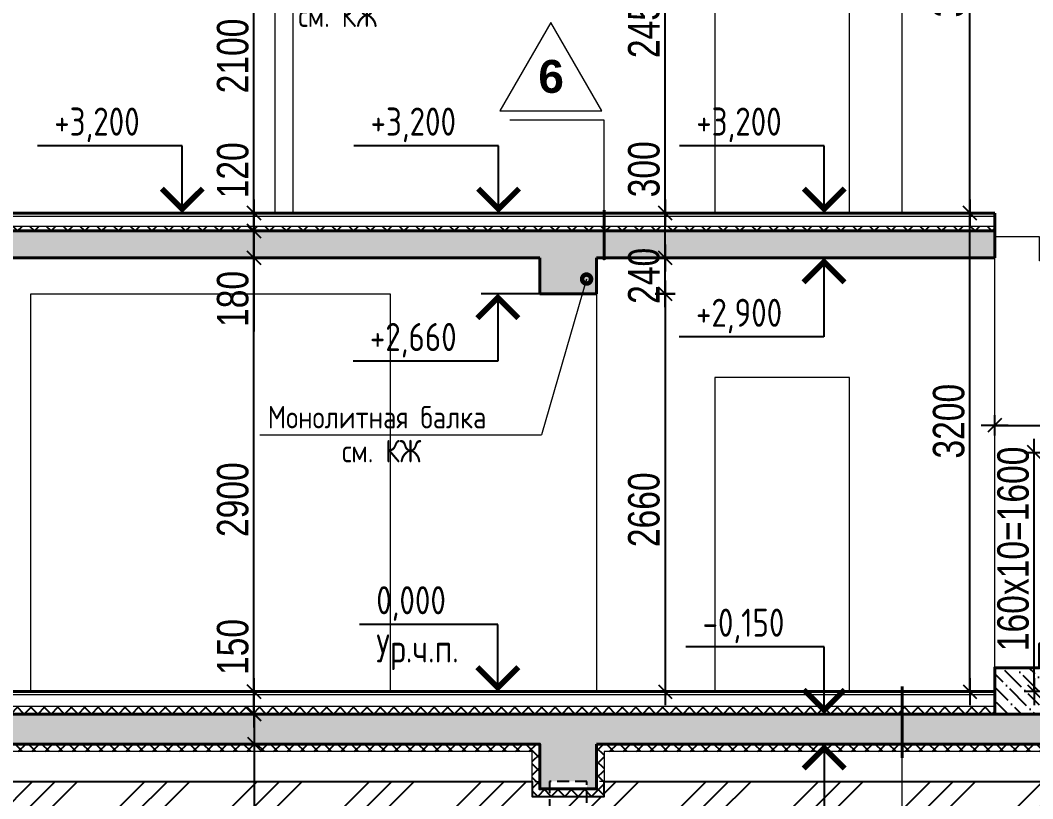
# Model space of a CAD drawing. Extents: x -12289450 to -10763036, y -7834513 to -6150123.
# Drawn here: x -11258153 to -11251388, y -7708437 to -7703232 of the extents above; entities that cross this region are included whole.
import ezdxf
from ezdxf.enums import TextEntityAlignment as Align

# ---------------------------------------------------------------- set-up
doc = ezdxf.new("R2010")
doc.units = 0
doc.header["$LTSCALE"] = 25
doc.header["$PDMODE"] = 35
doc.linetypes.add('HIDDEN2', pattern=[4.7625, 3.175, -1.5875])
doc.layers.get('DefPoints').update_dxf_attribs({"color": 10, "lineweight": 30})
for name, color, linetype in [('005-РАЗМЕРЫ', 252, 'Continuous'), ('008-ШТРИХОВКА', 252, 'Continuous'), ('Примечания', 7, 'Continuous')]:
    doc.layers.add(name, color=color, linetype=linetype)
for name, color, linetype, lineweight in [('0_Ном_пера__41', 7, 'Continuous', 9), ('___АР Полы_Ном_пера__1', 7, 'Continuous', 5), ('___АР Полы_Ном_пера__41', 7, 'Continuous', 9), ('A-TEXT', 7, 'Continuous', 15), ('SVAYA', 1, 'Continuous', 40), ('text', 1, 'Continuous', 15), ('Интерьер - Лестница_Ном_пера__21', 7, 'Continuous', 40), ('Лестница', 15, 'Continuous', 13), ('СТЕНЫ', 5, 'Continuous', 40), ('тонк', 7, 'Continuous', 20)]:
    doc.layers.add(name, color=color, linetype=linetype, lineweight=lineweight)
doc.styles.add('GOST 2.304', font='cs_gost2304.shx')
doc.styles.add('SIMP701', font='simplex701.shx')
doc.styles.add('TXT0', font='txt', dxfattribs={"width": 0.8})
doc.styles.add('СГЕНЕРИР_СТИЛЬ_1', font='arialbd.ttf')
doc.dimstyles.new('Копия(5) РАЗМЕРЫ', dxfattribs={"dimscale": 30, "dimtxt": 7, "dimasz": 0.15, "dimexe": 0, "dimexo": 0, "dimgap": 1.2, "dimtad": 1, "dimdec": 0, "dimzin": 0, "dimdsep": 46, "dimtxsty": 'TXT0', "dimblk1": 'A8MITTA', "dimblk2": 'A8MITTA', "dimsah": 1, "dimcen": 2, "dimse1": 1, "dimse2": 1, "dimadec": 0, "dimazin": 0, "dimtp": 6, "dimtm": 6, "dimtfac": 1, "dimtdec": 0, "dimtofl": 0, "dimtmove": 0, "dimatfit": 3, "dimldrblk": 'A8MITTA', "dimfxl": 0, "dimtolj": 1, "dimtzin": 0, "dimarcsym": 0})

# ---------------------------------------------------------------- blocks, each defined once
blk = doc.blocks.new('A8MITTA', base_point=(3180, 3140))
for p, q in [((3170, 3130), (3190, 3150)), ((3180, 3155), (3180, 3125)), ((3160, 3140), (3200, 3140))]:
    blk.add_line(p, q)
blk = doc.blocks.new('*D147')
at = {"layer": '005-РАЗМЕРЫ', "color": 0, "lineweight": -2, "ltscale": 4, "transparency": 16777216}
blk.add_line((-11253844, -7704516.2), (-11253844, -7702075.2), dxfattribs=at)
at = {"layer": 'DefPoints', "color": 0, "ltscale": 4, "transparency": 16777216}
for p in [(-11253945.8, -7702070.7), (-11253844, -7702070.7), (-11253945.8, -7704520.7)]:
    blk.add_point(p, dxfattribs=at)
at = {"layer": '005-РАЗМЕРЫ', "color": 0, "lineweight": -2, "ltscale": 4, "transparency": 16777216, "xscale": 4.5, "yscale": 4.5, "zscale": 4.5}
for p, rotation in [((-11253844, -7702070.7), 90), ((-11253844, -7704520.7), 270)]:
    blk.add_blockref('A8MITTA', p, dxfattribs=dict(at, rotation=rotation))
at = {"layer": '005-РАЗМЕРЫ', "color": 0, "lineweight": 25, "ltscale": 4, "transparency": 16777216, "insert": (-11253985, -7703235), "char_height": 210, "attachment_point": 5, "rotation": 90, "style": 'TXT0'}
blk.add_mtext('\\A1;2450', dxfattribs=at)
blk = doc.blocks.new('*D148')
at = {"layer": '005-РАЗМЕРЫ', "color": 0, "lineweight": -2, "ltscale": 4, "transparency": 16777216}
blk.add_line((-11253844, -7705056.2), (-11253844, -7704825), dxfattribs=at)
at = {"layer": 'DefPoints', "color": 0, "ltscale": 4, "transparency": 16777216}
for p in [(-11253946.8, -7704820.5), (-11253844, -7704820.5), (-11253946.8, -7705060.7)]:
    blk.add_point(p, dxfattribs=at)
at = {"layer": '005-РАЗМЕРЫ', "color": 0, "lineweight": -2, "ltscale": 4, "transparency": 16777216, "xscale": 4.5, "yscale": 4.5, "zscale": 4.5}
for p, rotation in [((-11253844, -7704820.5), 90), ((-11253844, -7705060.7), 270)]:
    blk.add_blockref('A8MITTA', p, dxfattribs=dict(at, rotation=rotation))
at = {"layer": '005-РАЗМЕРЫ', "color": 0, "lineweight": 25, "ltscale": 4, "transparency": 16777216, "insert": (-11253985, -7704940.6), "char_height": 210, "attachment_point": 5, "rotation": 90, "style": 'TXT0'}
blk.add_mtext('\\A1;240', dxfattribs=at)
blk = doc.blocks.new('*D149')
at = {"layer": '005-РАЗМЕРЫ', "color": 0, "lineweight": -2, "ltscale": 4, "transparency": 16777216}
blk.add_line((-11253844, -7705065.2), (-11253844, -7707716.2), dxfattribs=at)
at = {"layer": 'DefPoints', "color": 0, "ltscale": 4, "transparency": 16777216}
for p in [(-11254012.7, -7705060.7), (-11254012.7, -7707720.7), (-11253844, -7707720.7)]:
    blk.add_point(p, dxfattribs=at)
at = {"layer": '005-РАЗМЕРЫ', "color": 0, "lineweight": -2, "ltscale": 4, "transparency": 16777216, "xscale": 4.5, "yscale": 4.5, "zscale": 4.5}
for p, rotation in [((-11253844, -7705060.7), 90), ((-11253844, -7707720.7), 270)]:
    blk.add_blockref('A8MITTA', p, dxfattribs=dict(at, rotation=rotation))
at = {"layer": '005-РАЗМЕРЫ', "color": 0, "lineweight": 25, "ltscale": 4, "transparency": 16777216, "insert": (-11253985, -7706504.7), "char_height": 210, "attachment_point": 5, "rotation": 90, "style": 'TXT0'}
blk.add_mtext('\\A1;2660', dxfattribs=at)
blk = doc.blocks.new('*D150')
at = {"layer": '005-РАЗМЕРЫ', "color": 0, "lineweight": -2, "ltscale": 4, "transparency": 16777216}
blk.add_line((-11256591.4, -7707716.2), (-11256591.4, -7704825), dxfattribs=at)
at = {"layer": 'DefPoints', "color": 0, "ltscale": 4, "transparency": 16777216}
for p in [(-11256591.4, -7704820.5), (-11256492.2, -7704820.5), (-11256492.2, -7707720.7)]:
    blk.add_point(p, dxfattribs=at)
at = {"layer": '005-РАЗМЕРЫ', "color": 0, "lineweight": -2, "ltscale": 4, "transparency": 16777216, "xscale": 4.5, "yscale": 4.5, "zscale": 4.5}
for p, rotation in [((-11256591.4, -7704820.5), 90), ((-11256591.4, -7707720.7), 270)]:
    blk.add_blockref('A8MITTA', p, dxfattribs=dict(at, rotation=rotation))
at = {"layer": '005-РАЗМЕРЫ', "color": 0, "lineweight": 25, "ltscale": 4, "transparency": 16777216, "insert": (-11256732.4, -7706437.3), "char_height": 210, "attachment_point": 5, "rotation": 90, "style": 'TXT0'}
blk.add_mtext('\\A1;2900', dxfattribs=at)
blk = doc.blocks.new('*D151')
at = {"layer": '005-РАЗМЕРЫ', "color": 0, "lineweight": -2, "ltscale": 4, "transparency": 16777216}
for p, q in [((-11256591.4, -7704645.2), (-11256591.4, -7704816)), ((-11256591.4, -7704820.5), (-11256591.4, -7705313))]:
    blk.add_line(p, q, dxfattribs=at)
at = {"layer": 'DefPoints', "color": 0, "ltscale": 4, "transparency": 16777216}
for p in [(-11256690.6, -7704640.7), (-11256591.4, -7704640.7), (-11256690.6, -7704820.5)]:
    blk.add_point(p, dxfattribs=at)
at = {"layer": '005-РАЗМЕРЫ', "color": 0, "lineweight": -2, "ltscale": 4, "transparency": 16777216, "xscale": 4.5, "yscale": 4.5, "zscale": 4.5}
for p, rotation in [((-11256591.4, -7704640.7), 90), ((-11256591.4, -7704820.5), 270)]:
    blk.add_blockref('A8MITTA', p, dxfattribs=dict(at, rotation=rotation))
at = {"layer": '005-РАЗМЕРЫ', "color": 0, "lineweight": 25, "ltscale": 4, "transparency": 16777216, "insert": (-11256732.4, -7705095), "char_height": 210, "attachment_point": 5, "rotation": 90, "style": 'TXT0'}
blk.add_mtext('\\A1;180', dxfattribs=at)
blk = doc.blocks.new('*D152')
at = {"layer": '005-РАЗМЕРЫ', "color": 0, "lineweight": -2, "ltscale": 4, "transparency": 16777216}
blk.add_line((-11256591.4, -7704516.2), (-11256591.4, -7702425.2), dxfattribs=at)
at = {"layer": 'DefPoints', "color": 0, "ltscale": 4, "transparency": 16777216}
for p in [(-11256665.1, -7702420.7), (-11256591.4, -7702420.7), (-11256690.6, -7704520.7)]:
    blk.add_point(p, dxfattribs=at)
at = {"layer": '005-РАЗМЕРЫ', "color": 0, "lineweight": -2, "ltscale": 4, "transparency": 16777216, "xscale": 4.5, "yscale": 4.5, "zscale": 4.5}
for p, rotation in [((-11256591.4, -7702420.7), 90), ((-11256591.4, -7704520.7), 270)]:
    blk.add_blockref('A8MITTA', p, dxfattribs=dict(at, rotation=rotation))
at = {"layer": '005-РАЗМЕРЫ', "color": 0, "lineweight": 25, "ltscale": 4, "transparency": 16777216, "insert": (-11256732.4, -7703470.7), "char_height": 210, "attachment_point": 5, "rotation": 90, "style": 'TXT0'}
blk.add_mtext('\\A1;2100', dxfattribs=at)
blk = doc.blocks.new('*D154')
at = {"layer": '005-РАЗМЕРЫ', "color": 0, "lineweight": -2, "ltscale": 4, "transparency": 16777216}
for p, q in [((-11256591.4, -7707720.7), (-11256591.4, -7707204)), ((-11256591.4, -7707866.2), (-11256591.4, -7707725.2))]:
    blk.add_line(p, q, dxfattribs=at)
at = {"layer": 'DefPoints', "color": 0, "ltscale": 4, "transparency": 16777216}
for p in [(-11256689.4, -7707720.7), (-11256591.4, -7707720.7), (-11256689.4, -7707870.7)]:
    blk.add_point(p, dxfattribs=at)
at = {"layer": '005-РАЗМЕРЫ', "color": 0, "lineweight": -2, "ltscale": 4, "transparency": 16777216, "xscale": 4.5, "yscale": 4.5, "zscale": 4.5}
for p, rotation in [((-11256591.4, -7707720.7), 90), ((-11256591.4, -7707870.7), 270)]:
    blk.add_blockref('A8MITTA', p, dxfattribs=dict(at, rotation=rotation))
at = {"layer": '005-РАЗМЕРЫ', "color": 0, "lineweight": 25, "ltscale": 4, "transparency": 16777216, "insert": (-11256732.4, -7707422), "char_height": 210, "attachment_point": 5, "rotation": 90, "style": 'TXT0'}
blk.add_mtext('\\A1;150', dxfattribs=at)
blk = doc.blocks.new('*D155')
at = {"layer": '005-РАЗМЕРЫ', "color": 0, "lineweight": -2, "ltscale": 4, "transparency": 16777216}
for p, q in [((-11256589.3, -7707875.2), (-11256589.3, -7708066.2)), ((-11256589.3, -7708070.7), (-11256589.3, -7708896))]:
    blk.add_line(p, q, dxfattribs=at)
at = {"layer": 'DefPoints', "color": 0, "ltscale": 4, "transparency": 16777216}
for p in [(-11256869.5, -7707870.7), (-11256869.5, -7708070.7), (-11256589.3, -7708070.7)]:
    blk.add_point(p, dxfattribs=at)
at = {"layer": '005-РАЗМЕРЫ', "color": 0, "lineweight": -2, "ltscale": 4, "transparency": 16777216, "xscale": 4.5, "yscale": 4.5, "zscale": 4.5}
for p, rotation in [((-11256589.3, -7707870.7), 90), ((-11256589.3, -7708070.7), 270)]:
    blk.add_blockref('A8MITTA', p, dxfattribs=dict(at, rotation=rotation))
at = {"layer": '005-РАЗМЕРЫ', "color": 0, "lineweight": 25, "ltscale": 4, "transparency": 16777216, "insert": (-11256730.3, -7708664), "char_height": 210, "attachment_point": 5, "rotation": 90, "style": 'TXT0'}
blk.add_mtext('\\A1;200', dxfattribs=at)
blk = doc.blocks.new('*D157')
at = {"layer": '005-РАЗМЕРЫ', "color": 0, "lineweight": -2, "ltscale": 4, "transparency": 16777216}
blk.add_line((-11251807.4, -7707716.2), (-11251807.4, -7704525.2), dxfattribs=at)
at = {"layer": 'DefPoints', "color": 0, "ltscale": 4, "transparency": 16777216}
for p in [(-11251807.4, -7704520.7), (-11251722.6, -7704520.7), (-11251722.6, -7707720.7)]:
    blk.add_point(p, dxfattribs=at)
at = {"layer": '005-РАЗМЕРЫ', "color": 0, "lineweight": -2, "ltscale": 4, "transparency": 16777216, "xscale": 4.5, "yscale": 4.5, "zscale": 4.5}
for p, rotation in [((-11251807.4, -7704520.7), 90), ((-11251807.4, -7707720.7), 270)]:
    blk.add_blockref('A8MITTA', p, dxfattribs=dict(at, rotation=rotation))
at = {"layer": '005-РАЗМЕРЫ', "color": 0, "lineweight": 25, "ltscale": 4, "transparency": 16777216, "insert": (-11251948.4, -7705912.5), "char_height": 210, "attachment_point": 5, "rotation": 90, "style": 'TXT0'}
blk.add_mtext('\\A1;3200', dxfattribs=at)
blk = doc.blocks.new('*D158')
at = {"layer": '005-РАЗМЕРЫ', "color": 0, "lineweight": -2, "ltscale": 4, "transparency": 16777216}
blk.add_line((-11251807.4, -7704516.2), (-11251807.4, -7701525.2), dxfattribs=at)
at = {"layer": 'DefPoints', "color": 0, "ltscale": 4, "transparency": 16777216}
for p in [(-11252002.1, -7701520.7), (-11251807.4, -7701520.7), (-11252002.1, -7704520.7)]:
    blk.add_point(p, dxfattribs=at)
at = {"layer": '005-РАЗМЕРЫ', "color": 0, "lineweight": -2, "ltscale": 4, "transparency": 16777216, "xscale": 4.5, "yscale": 4.5, "zscale": 4.5}
for p, rotation in [((-11251807.4, -7701520.7), 90), ((-11251807.4, -7704520.7), 270)]:
    blk.add_blockref('A8MITTA', p, dxfattribs=dict(at, rotation=rotation))
at = {"layer": '005-РАЗМЕРЫ', "color": 0, "lineweight": 25, "ltscale": 4, "transparency": 16777216, "insert": (-11251948.4, -7702963.8), "char_height": 210, "attachment_point": 5, "rotation": 90, "style": 'TXT0'}
blk.add_mtext('\\A1;3000', dxfattribs=at)
blk = doc.blocks.new('*D162')
at = {"layer": '005-РАЗМЕРЫ', "color": 0, "lineweight": -2, "ltscale": 4, "transparency": 16777216}
for p, q in [((-11253844, -7704520.7), (-11253844, -7703996.2)), ((-11253844, -7704816), (-11253844, -7704525.2))]:
    blk.add_line(p, q, dxfattribs=at)
at = {"layer": 'DefPoints', "color": 0, "ltscale": 4, "transparency": 16777216}
for p in [(-11253844, -7704520.7), (-11253637.8, -7704520.7), (-11253637.8, -7704820.5)]:
    blk.add_point(p, dxfattribs=at)
at = {"layer": '005-РАЗМЕРЫ', "color": 0, "lineweight": -2, "ltscale": 4, "transparency": 16777216, "xscale": 4.5, "yscale": 4.5, "zscale": 4.5}
for p, rotation in [((-11253844, -7704520.7), 90), ((-11253844, -7704820.5), 270)]:
    blk.add_blockref('A8MITTA', p, dxfattribs=dict(at, rotation=rotation))
at = {"layer": '005-РАЗМЕРЫ', "color": 0, "lineweight": 25, "ltscale": 4, "transparency": 16777216, "insert": (-11253985, -7704228.2), "char_height": 210, "attachment_point": 5, "rotation": 90, "style": 'TXT0'}
blk.add_mtext('\\A1;300', dxfattribs=at)
blk = doc.blocks.new('*D163')
at = {"layer": '005-РАЗМЕРЫ', "color": 0, "lineweight": -2, "ltscale": 4, "transparency": 16777216}
for p, q in [((-11256591.4, -7704520.7), (-11256591.4, -7704017.1)), ((-11256591.4, -7704636.2), (-11256591.4, -7704525.2))]:
    blk.add_line(p, q, dxfattribs=at)
at = {"layer": 'DefPoints', "color": 0, "ltscale": 4, "transparency": 16777216}
for p in [(-11256591.4, -7704520.7), (-11256479, -7704520.7), (-11256479, -7704640.7)]:
    blk.add_point(p, dxfattribs=at)
at = {"layer": '005-РАЗМЕРЫ', "color": 0, "lineweight": -2, "ltscale": 4, "transparency": 16777216, "xscale": 4.5, "yscale": 4.5, "zscale": 4.5}
for p, rotation in [((-11256591.4, -7704520.7), 90), ((-11256591.4, -7704640.7), 270)]:
    blk.add_blockref('A8MITTA', p, dxfattribs=dict(at, rotation=rotation))
at = {"layer": '005-РАЗМЕРЫ', "color": 0, "lineweight": 25, "ltscale": 4, "transparency": 16777216, "insert": (-11256732.4, -7704235.1), "char_height": 210, "attachment_point": 5, "rotation": 90, "style": 'TXT0'}
blk.add_mtext('\\A1;120', dxfattribs=at)
blk = doc.blocks.new('*D165')
at = {"layer": '005-РАЗМЕРЫ', "color": 0, "lineweight": -2, "ltscale": 4, "transparency": 16777216}
blk.add_line((-11251637.2, -7705940.4), (-11248946.2, -7705940.4), dxfattribs=at)
at = {"layer": 'DefPoints', "color": 0, "ltscale": 4, "transparency": 16777216}
for p in [(-11251641.7, -7704604.9), (-11248941.7, -7705885.2), (-11248941.7, -7705940.4)]:
    blk.add_point(p, dxfattribs=at)
at = {"layer": '005-РАЗМЕРЫ', "color": 0, "lineweight": -2, "ltscale": 4, "transparency": 16777216, "xscale": 4.5, "yscale": 4.5, "zscale": 4.5, "rotation": 180}
blk.add_blockref('A8MITTA', (-11251641.7, -7705940.4), dxfattribs=at)
at = {"layer": '005-РАЗМЕРЫ', "color": 0, "lineweight": -2, "ltscale": 4, "transparency": 16777216, "xscale": 4.5, "yscale": 4.5, "zscale": 4.5}
blk.add_blockref('A8MITTA', (-11248941.7, -7705940.4), dxfattribs=at)
at = {"layer": '005-РАЗМЕРЫ', "color": 0, "lineweight": 25, "ltscale": 4, "transparency": 16777216, "insert": (-11250465, -7705799.4), "char_height": 210, "attachment_point": 5, "style": 'TXT0'}
blk.add_mtext('\\A1;300х9=2700', dxfattribs=at)
blk = doc.blocks.new('*D738')
at = {"layer": '005-РАЗМЕРЫ', "color": 0, "lineweight": -2, "ltscale": 4, "transparency": 16777216}
blk.add_line((-11251377.1, -7707716.2), (-11251377.1, -7706125.2), dxfattribs=at)
at = {"layer": 'DefPoints', "color": 0, "ltscale": 4, "transparency": 16777216}
for p in [(-11251377.1, -7706120.7), (-11248941.7, -7706120.7), (-11251641.7, -7707720.7)]:
    blk.add_point(p, dxfattribs=at)
at = {"layer": '005-РАЗМЕРЫ', "color": 0, "lineweight": -2, "ltscale": 4, "transparency": 16777216, "xscale": 4.5, "yscale": 4.5, "zscale": 4.5}
for p, rotation in [((-11251377.1, -7706120.7), 90), ((-11251377.1, -7707720.7), 270)]:
    blk.add_blockref('A8MITTA', p, dxfattribs=dict(at, rotation=rotation))
at = {"layer": '005-РАЗМЕРЫ', "color": 0, "lineweight": 25, "ltscale": 4, "transparency": 16777216, "insert": (-11251518.1, -7706766.2), "char_height": 210, "attachment_point": 5, "rotation": 90, "style": 'TXT0'}
blk.add_mtext('\\A1;160х10=1600', dxfattribs=at)

msp = doc.modelspace()

# ---------------------------------------------------------------- hatches: boundary and pattern name
at = {"layer": '008-ШТРИХОВКА', "ltscale": 4}
h = msp.add_hatch(dxfattribs=at)
h.set_pattern_fill('ANSI36', color=256, scale=20, angle=90, style=0)
h.set_pattern_definition([(135, (-11260571.85, -7705060.72), (-123.4785, 33.67596), [158.75, -31.75, 0, -31.75])])
h.paths.add_polyline_path([(-11260571.9, -7705060.7), (-11260571.9, -7704640.7), (-11251642, -7704640.7), (-11251641.7, -7704820.5), (-11252025.5, -7704820.5), (-11252025.6, -7704820.5), (-11254301.7, -7704820.5), (-11254301.7, -7705060.7), (-11254681.7, -7705060.7), (-11254681.7, -7704820.5), (-11260191.7, -7704820.5), (-11260191.7, -7705060.7), (-11260571.9, -7705060.7)])
h = msp.add_hatch(dxfattribs=at)
h.set_pattern_fill('ANSI37', color=256, scale=25, style=0)
h.set_pattern_definition([(45, (-11260191.68, -7704640.73), (-56.1266, 56.1266), []), (135, (-11260191.68, -7704640.73), (-56.1266, -56.1266), [])])
h.paths.add_polyline_path([(-11254297.7, -7704640.7), (-11251642, -7704640.7), (-11251641.7, -7704640.7), (-11251641.7, -7704610.7), (-11260191.7, -7704610.7), (-11260191.7, -7704640.7)])
h = msp.add_hatch(dxfattribs=at)
h.set_pattern_fill('ANSI36', color=256, scale=20, angle=90, style=0)
h.set_pattern_definition([(135, (-11251641.67, -7707870.72), (-123.4785, 33.676), [158.75, -31.75, 0, -31.75])])
h.paths.add_polyline_path([(-11247891.7, -7706120.7), (-11248941.7, -7706120.7), (-11248941.7, -7706280.4), (-11249241.7, -7706280.7), (-11249241.7, -7706440.7), (-11249541.7, -7706440.7), (-11249541.7, -7706600.7), (-11249841.7, -7706600.7), (-11249841.7, -7706760.7), (-11250141.7, -7706760.7), (-11250141.7, -7706920.7), (-11250441.7, -7706920.7), (-11250441.7, -7707080.7), (-11250741.7, -7707080.7), (-11250741.7, -7707240.7), (-11251041.7, -7707240.7), (-11251041.7, -7707400.7), (-11251341.7, -7707400.7), (-11251341.7, -7707560.7), (-11251641.7, -7707560.7), (-11251641.7, -7707720.7), (-11251641.7, -7707870.7), (-11251461.7, -7707870.7), (-11251341.7, -7707870.7), (-11251341.7, -7707696.7), (-11248734.8, -7706300.7), (-11247891.7, -7706300.7)])
h = msp.add_hatch(dxfattribs=at)
h.set_pattern_fill('ANSI37', color=256, scale=20, style=0)
h.set_pattern_definition([(45, (-11260191.67, -7707870.72), (-44.9013, 44.9013), []), (135, (-11260191.67, -7707870.72), (-44.9013, -44.9013), [])])
h.paths.add_polyline_path([(-11252781.1, -7707870.7), (-11252781.1, -7707844.2), (-11252804.6, -7707820.7), (-11254017.7, -7707820.7), (-11254297.7, -7707820.7), (-11260191.7, -7707820.7), (-11260191.7, -7707870.7)])
h.paths.add_polyline_path([(-11251641.7, -7707870.7), (-11251641.7, -7707820.7), (-11252757.6, -7707820.7), (-11252781.1, -7707844.2), (-11252781.1, -7707870.7)])
h = msp.add_hatch(dxfattribs=at)
h.set_pattern_fill('ANSI37', color=256, scale=20, style=0)
h.set_pattern_definition([(45, (-11260621.67, -7708420.72), (-44.90128, 44.90128), []), (135, (-11260621.67, -7708420.72), (-44.90128, -44.90128), [])])
h.paths.add_polyline_path([(-11254251.7, -7708120.7), (-11252804.6, -7708120.7), (-11252781.1, -7708097.2), (-11252781.1, -7708070.7), (-11254301.7, -7708070.7), (-11254301.7, -7708320.7), (-11254251.7, -7708320.7)])
h.paths.add_polyline_path([(-11254251.7, -7708320.7), (-11254301.7, -7708320.7), (-11254301.7, -7708370.7), (-11254366.7, -7708370.7), (-11254366.7, -7708420.7), (-11254251.7, -7708420.7)])
h.paths.add_polyline_path([(-11254366.7, -7708370.7), (-11254616.7, -7708370.7), (-11254616.7, -7708420.7), (-11254366.7, -7708420.7)])
h.paths.add_polyline_path([(-11254616.7, -7708370.7), (-11254681.7, -7708370.7), (-11254681.7, -7708320.7), (-11254731.7, -7708320.7), (-11254731.7, -7708420.7), (-11254616.7, -7708420.7)])
h.paths.add_polyline_path([(-11254681.7, -7708070.7), (-11260191.7, -7708070.7), (-11260191.7, -7708320.7), (-11260141.7, -7708320.7), (-11260141.7, -7708120.7), (-11254731.7, -7708120.7), (-11254731.7, -7708320.7), (-11254681.7, -7708320.7)])
h.paths.add_polyline_path([(-11260256.7, -7708370.7), (-11260506.7, -7708370.7), (-11260506.7, -7708420.7), (-11260256.7, -7708420.7)])
h.paths.add_polyline_path([(-11260141.7, -7708320.7), (-11260191.7, -7708320.7), (-11260191.7, -7708370.7), (-11260256.7, -7708370.7), (-11260256.7, -7708420.7), (-11260141.7, -7708420.7)])
h.paths.add_polyline_path([(-11260506.7, -7708370.7), (-11260571.7, -7708370.7), (-11260571.7, -7707870.7), (-11260621.7, -7707870.7), (-11260621.7, -7708420.7), (-11260506.7, -7708420.7)])
h.paths.add_polyline_path([(-11247891.7, -7708070.7), (-11252781.1, -7708070.7), (-11252781.1, -7708097.2), (-11252757.6, -7708120.7), (-11247941.7, -7708120.7), (-11247941.7, -7708320.7), (-11247891.7, -7708320.7)])
h = msp.add_hatch(dxfattribs=at)
h.set_pattern_fill('ANSI36', color=256, scale=20, angle=90, style=0)
h.set_pattern_definition([(135, (-11260571.67, -7708370.72), (-123.47852, 33.67596), [158.75, -31.75, 0, -31.75])])
h.paths.add_polyline_path([(-11251461.7, -7707870.7), (-11260571.7, -7707870.7), (-11260571.7, -7707870.7), (-11260571.7, -7708370.7), (-11260506.7, -7708370.7), (-11260506.7, -7708320.7), (-11260256.7, -7708320.7), (-11260256.7, -7708370.7), (-11260191.7, -7708370.7), (-11260191.7, -7708070.7), (-11254681.7, -7708070.7), (-11254681.7, -7708370.7), (-11254616.7, -7708370.7), (-11254616.7, -7708320.7), (-11254366.7, -7708320.7), (-11254366.7, -7708370.7), (-11254301.7, -7708370.7), (-11254301.7, -7708070.7), (-11247891.7, -7708070.7), (-11247891.7, -7708370.7), (-11247826.7, -7708370.7), (-11247826.7, -7708320.7), (-11247576.7, -7708320.7), (-11247576.7, -7708370.7), (-11247511.7, -7708370.7), (-11247511.7, -7707870.7), (-11247891.7, -7707870.7)])
at = {"layer": '008-ШТРИХОВКА', "linetype": 'Continuous', "ltscale": 3}
h = msp.add_hatch(dxfattribs=at)
h.set_pattern_fill('GROUNDBORDER', color=0, scale=33.333333, style=0, pattern_type=2)
h.set_pattern_definition([(45, (0, 0), (-374.99994, 374.99994), []), (45, (150, 0), (-374.99994, 374.99994), []), (45, (-450, 0), (-374.99994, 374.99994), [])])
h.paths.add_polyline_path([(-11262126.6, -7708320.7), (-11261621.7, -7708320.7), (-11261621.7, -7708370.7), (-11260621.7, -7708370.7), (-11260621.7, -7708420.7), (-11260141.7, -7708420.7), (-11260141.7, -7708320.7), (-11254731.7, -7708320.7), (-11254731.7, -7708420.7), (-11254251.7, -7708420.7), (-11254251.7, -7708320.7), (-11247941.7, -7708320.7), (-11247941.7, -7708420.7), (-11247461.7, -7708420.7), (-11247461.7, -7708370.7), (-11246461.7, -7708370.7), (-11246461.7, -7708320.7), (-11245956.8, -7708320.7), (-11245956.8, -7708320.7), (-11245956.8, -7708545.7), (-11246236.7, -7708545.7), (-11246236.7, -7708595.7), (-11247236.7, -7708595.7), (-11247236.7, -7708645.7), (-11248166.7, -7708645.7), (-11248166.7, -7708545.7), (-11254026.7, -7708545.7), (-11254026.7, -7708645.7), (-11254956.7, -7708645.7), (-11254956.7, -7708545.7), (-11259916.7, -7708545.7), (-11259916.7, -7708645.7), (-11260846.7, -7708645.7), (-11260846.7, -7708595.7), (-11261846.7, -7708595.7), (-11261846.7, -7708545.7), (-11262126.6, -7708545.7)], flags=0)

# ---------------------------------------------------------------- linework, layer by layer
at = {"lineweight": 25, "ltscale": 20, "const_width": 60}
msp.add_lwpolyline([(-11254353.9, -7704962.2, -1), (-11254383.9, -7704962.2, -1)], format="xyb", close=True, dxfattribs=at)
at = {"layer": '008-ШТРИХОВКА', "color": 0, "linetype": 'Continuous', "ltscale": 3}
msp.add_lwpolyline([(-11262126.6, -7708320.7), (-11261621.7, -7708320.7), (-11261621.7, -7708370.7), (-11260621.7, -7708370.7), (-11260621.7, -7708420.7), (-11260141.7, -7708420.7), (-11260141.7, -7708320.7), (-11254731.7, -7708320.7), (-11254731.7, -7708420.7), (-11254251.7, -7708420.7), (-11254251.7, -7708320.7), (-11247941.7, -7708320.7), (-11247941.7, -7708420.7), (-11247461.7, -7708420.7), (-11247461.7, -7708370.7), (-11246461.7, -7708370.7), (-11246461.7, -7708320.7), (-11245956.8, -7708320.7)], dxfattribs=at)
at = {"layer": '0_Ном_пера__41', "linetype": 'Continuous'}
for p, q in [((-11254252, -7703899.7), (-11254880.7, -7703899.7)), ((-11254252, -7704835.3), (-11254252, -7703899.7)), ((-11252260.7, -7709880.5), (-11252260.7, -7707769.6))]:
    msp.add_line(p, q, dxfattribs=at)
at = {"layer": '___АР Полы_Ном_пера__41', "linetype": 'Continuous'}
for p, q in [((-11254607.7, -7703246.2), (-11254949.3, -7703838)), ((-11254266.1, -7703838), (-11254607.7, -7703246.2)), ((-11254949.3, -7703838), (-11254266.1, -7703838))]:
    msp.add_line(p, q, dxfattribs=at)
at = {"layer": 'A-TEXT', "color": 7, "const_width": 20}
for points in [[(-11254252, -7704835.3), (-11254252, -7704501.4)], [(-11252260.7, -7708165.2), (-11252260.7, -7707685.8)]]:
    msp.add_lwpolyline(points, dxfattribs=at)
at = {"layer": 'SVAYA', "linetype": 'HIDDEN2', "lineweight": 25}
msp.add_lwpolyline([(-11254366.7, -7709059), (-11254366.7, -7708320.7), (-11254616.7, -7708320.7), (-11254616.7, -7709059)], dxfattribs=at)
at = {"layer": 'Интерьер - Лестница_Ном_пера__21', "linetype": 'HIDDEN2', "lineweight": 5}
for points in [[(-11260191.7, -7708320.7), (-11254681.7, -7708320.7)], [(-11247891.7, -7708320.7), (-11254301.7, -7708320.7)]]:
    msp.add_lwpolyline(points, dxfattribs=at)
at = {"layer": 'Лестница', "lineweight": 18, "ltscale": 4}
for points in [[(-11252611.7, -7704520.7), (-11252611.7, -7702420.7), (-11253511.7, -7702420.7), (-11253511.7, -7704520.7)], [(-11252611.7, -7707720.7), (-11252611.7, -7705620.7), (-11253511.7, -7705620.7), (-11253511.7, -7707720.7)]]:
    msp.add_lwpolyline(points, dxfattribs=at)
at = {"layer": 'Примечания', "linetype": 'Continuous', "lineweight": 25, "ltscale": 75}
for p, q in [((-11257070.8, -7704070.7), (-11258038.3, -7704070.7)), ((-11257070.8, -7704520.7), (-11257070.8, -7704070.7)), ((-11254957, -7704070.7), (-11255924.5, -7704070.7)), ((-11254957, -7704520.7), (-11254957, -7704070.7)), ((-11252781.1, -7704070.7), (-11253748.6, -7704070.7)), ((-11252781.1, -7704520.7), (-11252781.1, -7704070.7)), ((-11256532.9, -7704520.7), (-11257183.3, -7704520.7)), ((-11254367.4, -7704520.7), (-11255069.5, -7704520.7)), ((-11252777.9, -7704520.7), (-11252893.6, -7704520.7)), ((-11252642.8, -7704820.5), (-11252895.2, -7704820.5)), ((-11252782.7, -7704820.5), (-11252782.7, -7705348.8)), ((-11254522.9, -7705060.7), (-11255074.2, -7705060.7)), ((-11254961.7, -7705060.7), (-11254961.7, -7705510.7)), ((-11252782.7, -7705348.8), (-11253750.2, -7705348.8)), ((-11254961.7, -7705510.7), (-11255929.2, -7705510.7)), ((-11254961.6, -7707270.7), (-11255886.9, -7707270.7)), ((-11254961.6, -7707720.7), (-11254961.6, -7707270.7)), ((-11252781.1, -7707420.7), (-11253706.4, -7707420.7)), ((-11252781.1, -7707870.7), (-11252781.1, -7707420.7)), ((-11254522.9, -7707720.7), (-11255074.1, -7707720.7)), ((-11252781.1, -7708070.7), (-11252781.1, -7708780.1))]:
    msp.add_line(p, q, dxfattribs=at)
at = {"layer": 'Примечания', "linetype": 'Continuous', "lineweight": 25, "ltscale": 75, "const_width": 37.5}
for points in [[(-11257207.5, -7704357.5), (-11257070.8, -7704494.2), (-11256934, -7704357.5)], [(-11255093.7, -7704357.5), (-11254957, -7704494.2), (-11254820.2, -7704357.5)], [(-11252917.9, -7704357.5), (-11252781.1, -7704494.2), (-11252644.4, -7704357.5)], [(-11252646, -7704983.7), (-11252782.7, -7704847), (-11252919.5, -7704983.7)], [(-11254825, -7705224), (-11254961.7, -7705087.2), (-11255098.5, -7705224)], [(-11255098.4, -7707557.5), (-11254961.6, -7707694.2), (-11254824.9, -7707557.5)], [(-11252644.4, -7707707.5), (-11252781.1, -7707844.2), (-11252917.9, -7707707.5)], [(-11252917.9, -7708234), (-11252781.1, -7708097.2), (-11252644.4, -7708234)]]:
    msp.add_lwpolyline(points, dxfattribs=at)
at = {"layer": 'СТЕНЫ', "ltscale": 3}
for p, q in [((-11260571.7, -7704640.7), (-11251641.7, -7704640.7)), ((-11254681.7, -7704640.7), (-11251641.7, -7704640.7)), ((-11251641.7, -7704640.7), (-11251641.7, -7704820.5)), ((-11251641.7, -7704640.7), (-11251641.7, -7704820.5)), ((-11254681.7, -7704820.5), (-11260191.7, -7704820.5)), ((-11254681.7, -7705060.7), (-11254681.7, -7704820.5)), ((-11252025.6, -7704820.5), (-11254301.7, -7704820.5)), ((-11254301.7, -7704820.5), (-11254301.7, -7705060.7)), ((-11252025.6, -7704820.5), (-11254301.7, -7704820.5)), ((-11251641.7, -7704820.5), (-11252025.6, -7704820.5)), ((-11252025.6, -7704820.5), (-11252025.6, -7704820.5)), ((-11254301.7, -7705060.7), (-11254681.7, -7705060.7)), ((-11260191.7, -7708070.7), (-11254681.7, -7708070.7)), ((-11254681.7, -7708070.7), (-11260191.7, -7708070.7)), ((-11254681.7, -7708370.7), (-11254681.7, -7708070.7)), ((-11247891.7, -7708070.7), (-11254301.7, -7708070.7)), ((-11254301.7, -7708070.7), (-11254301.7, -7708370.7)), ((-11254301.7, -7708370.7), (-11254681.7, -7708370.7))]:
    msp.add_line(p, q, dxfattribs=at)
at = {"layer": 'СТЕНЫ', "ltscale": 4}
msp.add_line((-11260571.7, -7707870.7), (-11251461.7, -7707870.7), dxfattribs=at)
at = {"layer": 'СТЕНЫ', "lineweight": 9, "ltscale": 4}
for p, q in [((-11254731.7, -7708120.7), (-11260141.7, -7708120.7)), ((-11254731.7, -7708420.7), (-11254731.7, -7708120.7)), ((-11247941.7, -7708120.7), (-11254251.7, -7708120.7)), ((-11254251.7, -7708120.7), (-11254251.7, -7708420.7)), ((-11254251.7, -7708420.7), (-11254731.7, -7708420.7))]:
    msp.add_line(p, q, dxfattribs=at)
at = {"layer": 'СТЕНЫ', "lineweight": 20, "ltscale": 3}
for points in [[(-11252261.7, -7701720.7), (-11252261.7, -7704520.7)], [(-11256451.7, -7702420.7), (-11256451.7, -7704520.7)], [(-11256331.7, -7702420.7), (-11256331.7, -7704520.7)], [(-11248941.7, -7706120.7), (-11248941.7, -7705961.1), (-11249241.7, -7705960.7), (-11249241.7, -7705800.7), (-11249541.7, -7705800.7), (-11249541.7, -7705640.7), (-11249841.7, -7705640.7), (-11249841.7, -7705480.7), (-11250141.7, -7705480.7), (-11250141.7, -7705315.7), (-11250441.7, -7705320.7), (-11250441.7, -7705160.7), (-11250741.7, -7705160.7), (-11250741.7, -7705000.7), (-11251041.7, -7705000.7), (-11251041.7, -7704840.7), (-11251341.7, -7704840.7), (-11251341.7, -7704680.7), (-11251641.7, -7704680.7), (-11251641.7, -7704520.7), (-11251641.7, -7704520.7)], [(-11251641.7, -7707560.7), (-11251641.7, -7704820.5)], [(-11258081.7, -7707720.7), (-11258081.7, -7705060.7), (-11255681.7, -7705060.7), (-11255681.7, -7707720.7)], [(-11254301.7, -7705060.7), (-11254301.7, -7707720.7)]]:
    msp.add_lwpolyline(points, dxfattribs=at)
at = {"layer": 'СТЕНЫ', "ltscale": 4}
for points in [[(-11260191.7, -7704520.7), (-11251641.7, -7704520.7)], [(-11260191.7, -7707720.7), (-11251641.7, -7707720.7)]]:
    msp.add_lwpolyline(points, dxfattribs=at)
at = {"layer": 'СТЕНЫ', "lineweight": 9, "ltscale": 4}
for points in [[(-11260191.7, -7704540.7), (-11251641.7, -7704540.7)], [(-11251641.7, -7704610.7), (-11260191.7, -7704610.7)], [(-11260191.7, -7707740.7), (-11251641.7, -7707740.7)], [(-11254297.7, -7707820.7), (-11260191.7, -7707820.7)], [(-11260191.7, -7707870.7), (-11251641.7, -7707870.7), (-11251641.7, -7707820.7), (-11254017.7, -7707820.7)], [(-11251641.7, -7707820.7), (-11254297.7, -7707820.7)], [(-11251641.7, -7707820.7), (-11254017.7, -7707820.7)]]:
    msp.add_lwpolyline(points, dxfattribs=at)
at = {"layer": 'СТЕНЫ', "ltscale": 3}
for points in [[(-11251641.7, -7704520.7), (-11251641.7, -7704640.7)], [(-11254297.7, -7704640.7), (-11260571.7, -7704640.7)], [(-11248941.7, -7706120.7), (-11248941.7, -7706280.4), (-11249241.7, -7706280.7), (-11249241.7, -7706440.7), (-11249541.7, -7706440.7), (-11249541.7, -7706600.7), (-11249841.7, -7706600.7), (-11249841.7, -7706760.7), (-11250141.7, -7706760.7), (-11250141.7, -7706920.7), (-11250441.7, -7706920.7), (-11250441.7, -7707080.7), (-11250741.7, -7707080.7), (-11250741.7, -7707240.7), (-11251041.7, -7707240.7), (-11251041.7, -7707400.7), (-11251341.7, -7707400.7), (-11251341.7, -7707560.7), (-11251641.7, -7707560.7), (-11251641.7, -7707720.7), (-11251641.7, -7707870.7)], [(-11247511.7, -7707870.7), (-11247511.7, -7708370.7), (-11247891.7, -7708370.7), (-11247891.7, -7708070.7), (-11254301.7, -7708070.7)], [(-11247891.7, -7707870.7), (-11251461.7, -7707870.7)], [(-11254301.7, -7708070.7), (-11254301.7, -7708370.7), (-11254681.7, -7708370.7), (-11254681.7, -7708070.7), (-11255886.5, -7708070.7)]]:
    msp.add_lwpolyline(points, dxfattribs=at)
at = {"layer": 'СТЕНЫ', "lineweight": 20, "ltscale": 3}
msp.add_lwpolyline([(-11260571.9, -7705060.7), (-11260571.9, -7704640.7), (-11251642, -7704640.7), (-11251641.7, -7704820.5), (-11252025.5, -7704820.5), (-11252025.6, -7704820.5), (-11254301.7, -7704820.5), (-11254301.7, -7705060.7), (-11254681.7, -7705060.7), (-11254681.7, -7704820.5), (-11260191.7, -7704820.5), (-11260191.7, -7705060.7), (-11260571.9, -7705060.7)], close=True, dxfattribs=at)
at = {"layer": 'тонк', "lineweight": 9, "ltscale": 50}
for p, q in [((-11254368.9, -7704962.2), (-11254669.9, -7706003.7)), ((-11256551.9, -7706003.7), (-11254669.9, -7706003.7)), ((-11256456.6, -7706003.7), (-11254826.3, -7706003.7))]:
    msp.add_line(p, q, dxfattribs=at)

# ---------------------------------------------------------------- texts
at = {"layer": '___АР Полы_Ном_пера__1', "style": 'СГЕНЕРИР_СТИЛЬ_1'}
msp.add_text('6', height=220, dxfattribs=at).set_placement((-11254691.2, -7703717.3))
at = {"layer": 'text', "color": 7, "lineweight": 30, "style": 'SIMP701', "width": 0.8}
for s, p in [('см. КЖ', (-11256294.5, -7703276.6)), ('Монолитная балка', (-11256499.2, -7705960.8)), ('см. КЖ', (-11256002.9, -7706187.6))]:
    msp.add_text(s, height=150, dxfattribs=at).set_placement(p)
at = {"layer": 'Примечания', "linetype": 'Continuous', "lineweight": 25, "ltscale": 75, "style": 'GOST 2.304'}
for s, p in [('+3,200', (-11257925.8, -7704003.2)), ('+3,200', (-11255812, -7704003.2)), ('+3,200', (-11253636.1, -7704003.2)), ('+2,900', (-11253637.7, -7705281.3)), ('+2,660', (-11255816.7, -7705443.2)), ('0,000', (-11255774.4, -7707203.2)), ('-0,150', (-11253593.9, -7707353.2))]:
    msp.add_text(s, height=187.5, dxfattribs=at).set_placement(p)
msp.add_text('Ур.ч.п.', height=187.5, dxfattribs=at).set_placement((-11255774.4, -7707338.2), align=Align.TOP_LEFT)

# ---------------------------------------------------------------- dimensions: what is measured, and where the dimension line sits
at = {"layer": '005-РАЗМЕРЫ', "lineweight": 25, "ltscale": 4}
for base, p1, p2, picture, middle in [((-11251807.4, -7701520.7), (-11252002.1, -7704520.7), (-11252002.1, -7701520.7), '*D158', (-11251807.4, -7702963.8)), ((-11253844, -7702070.7), (-11253945.8, -7704520.7), (-11253945.8, -7702070.7), '*D147', (-11253844, -7703235)), ((-11256591.4, -7704520.7), (-11256479, -7704640.7), (-11256479, -7704520.7), '*D163', (-11256591.4, -7704235.1)), ((-11253844, -7704520.7), (-11253637.8, -7704820.5), (-11253637.8, -7704520.7), '*D162', (-11253844, -7704228.2)), ((-11251807.4, -7704520.7), (-11251722.6, -7707720.7), (-11251722.6, -7704520.7), '*D157', (-11251807.4, -7705912.5)), ((-11256591.4, -7704640.7), (-11256690.6, -7704820.5), (-11256690.6, -7704640.7), '*D151', (-11256591.4, -7705095)), ((-11253844, -7704820.5), (-11253946.8, -7705060.7), (-11253946.8, -7704820.5), '*D148', (-11253844, -7704940.6)), ((-11256591.4, -7704820.5), (-11256492.2, -7707720.7), (-11256492.2, -7704820.5), '*D150', (-11256591.4, -7706437.3)), ((-11253844, -7707720.7), (-11254012.7, -7705060.7), (-11254012.7, -7707720.7), '*D149', (-11253844, -7706504.7)), ((-11256591.4, -7707720.7), (-11256689.4, -7707870.7), (-11256689.4, -7707720.7), '*D154', (-11256591.4, -7707422)), ((-11256589.3, -7708070.7), (-11256869.5, -7707870.7), (-11256869.5, -7708070.7), '*D155', (-11256589.3, -7708664))]:
    dim = msp.add_linear_dim(base=base, p1=p1, p2=p2, angle=90, dimstyle='Копия(5) РАЗМЕРЫ', dxfattribs=at)
    dim.commit()
    dim.dimension.update_dxf_attribs({"geometry": picture, "text_midpoint": middle, "dimtype": 160})
dim = msp.add_linear_dim(base=(-11256591.4, -7702420.7), p1=(-11256690.6, -7704520.7), p2=(-11256665.1, -7702420.7), angle=90, dimstyle='Копия(5) РАЗМЕРЫ', dxfattribs=at)
dim.commit()
dim.dimension.update_dxf_attribs({"geometry": '*D152', "text_midpoint": (-11256732.4, -7703470.7)})
dim = msp.add_linear_dim(base=(-11248941.7, -7705940.4), p1=(-11251641.7, -7704604.9), p2=(-11248941.7, -7705885.2), text='300х9=2700', dimstyle='Копия(5) РАЗМЕРЫ', override={"dimlfac": 1, "dimtxsty": 'TXT0', "dimtolj": 1}, dxfattribs=at)
dim.commit()
dim.dimension.update_dxf_attribs({"geometry": '*D165', "text_midpoint": (-11250465, -7705940.4), "dimtype": 160})
dim = msp.add_linear_dim(base=(-11251377.1, -7706120.7), p1=(-11251641.7, -7707720.7), p2=(-11248941.7, -7706120.7), angle=90, text='160х10=1600', dimstyle='Копия(5) РАЗМЕРЫ', override={"dimlfac": 1, "dimtxsty": 'TXT0', "dimtolj": 1}, dxfattribs=at)
dim.commit()
dim.dimension.update_dxf_attribs({"geometry": '*D738', "text_midpoint": (-11251377.1, -7706766.2), "dimtype": 160})

doc.saveas('drawing.dxf')
